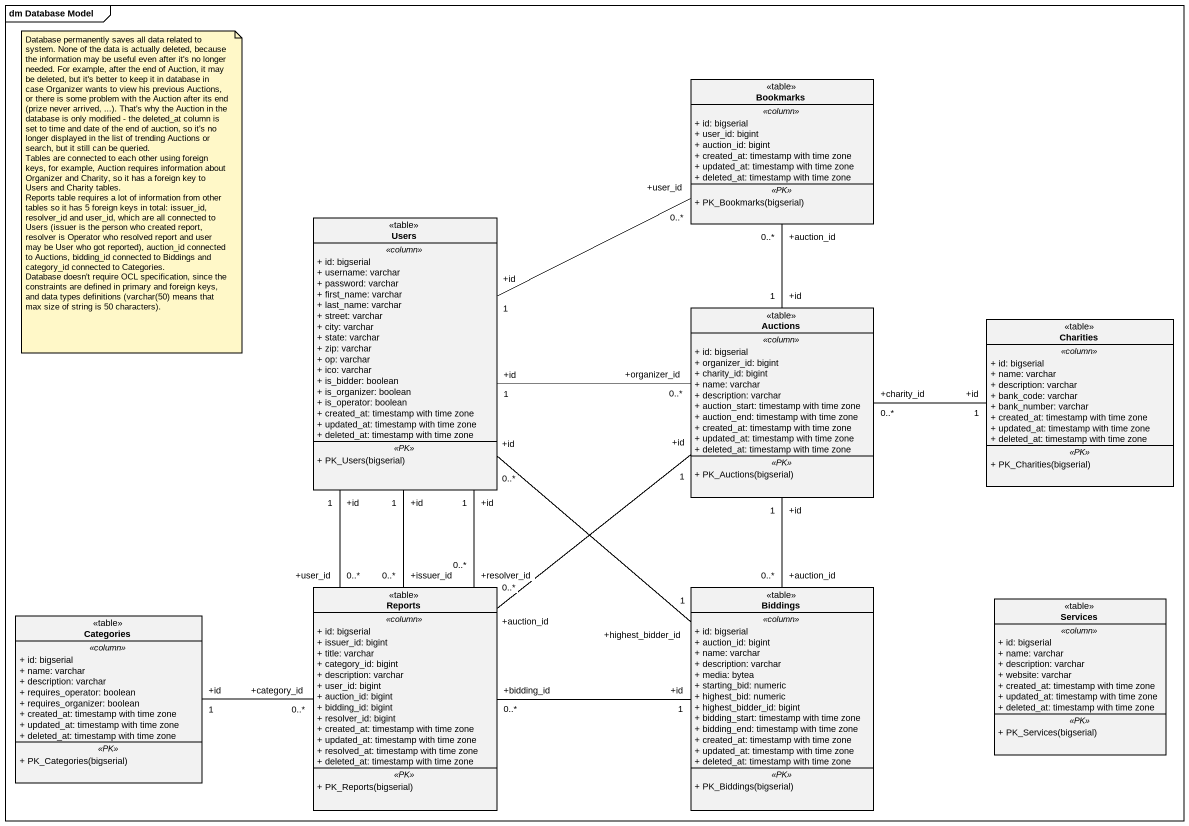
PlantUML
@startuml
mainframe dm Database Model
hide circle
hide empty members
skinparam classAttributeIconSize 0
class Bookmarks <<table>> {
  .. <<column>> ..
  + id: bigserial
  + user_id: bigint
  + auction_id: bigint
  + created_at: timestamp with time zone
  + updated_at: timestamp with time zone
  + deleted_at: timestamp with time zone
  .. <<PK>> ..
  + PK_Bookmarks(bigserial)
}
class Users <<table>> {
  .. <<column>> ..
  + id: bigserial
  + username: varchar
  + password: varchar
  + first_name: varchar
  + last_name: varchar
  + street: varchar
  + city: varchar
  + state: varchar
  + zip: varchar
  + op: varchar
  + ico: varchar
  + is_bidder: boolean
  + is_organizer: boolean
  + is_operator: boolean
  + created_at: timestamp with time zone
  + updated_at: timestamp with time zone
  + deleted_at: timestamp with time zone
  .. <<PK>> ..
  + PK_Users(bigserial)
}
class Auctions <<table>> {
  .. <<column>> ..
  + id: bigserial
  + organizer_id: bigint
  + charity_id: bigint
  + name: varchar
  + description: varchar
  + auction_start: timestamp with time zone
  + auction_end: timestamp with time zone
  + created_at: timestamp with time zone
  + updated_at: timestamp with time zone
  + deleted_at: timestamp with time zone
  .. <<PK>> ..
  + PK_Auctions(bigserial)
}
class Charities <<table>> {
  .. <<column>> ..
  + id: bigserial
  + name: varchar
  + description: varchar
  + bank_code: varchar
  + bank_number: varchar
  + created_at: timestamp with time zone
  + updated_at: timestamp with time zone
  + deleted_at: timestamp with time zone
  .. <<PK>> ..
  + PK_Charities(bigserial)
}
class Categories <<table>> {
  .. <<column>> ..
  + id: bigserial
  + name: varchar
  + description: varchar
  + requires_operator: boolean
  + requires_organizer: boolean
  + created_at: timestamp with time zone
  + updated_at: timestamp with time zone
  + deleted_at: timestamp with time zone
  .. <<PK>> ..
  + PK_Categories(bigserial)
}
class Reports <<table>> {
  .. <<column>> ..
  + id: bigserial
  + issuer_id: bigint
  + title: varchar
  + category_id: bigint
  + description: varchar
  + user_id: bigint
  + auction_id: bigint
  + bidding_id: bigint
  + resolver_id: bigint
  + created_at: timestamp with time zone
  + updated_at: timestamp with time zone
  + resolved_at: timestamp with time zone
  + deleted_at: timestamp with time zone
  .. <<PK>> ..
  + PK_Reports(bigserial)
}
class Biddings <<table>> {
  .. <<column>> ..
  + id: bigserial
  + auction_id: bigint
  + name: varchar
  + description: varchar
  + media: bytea
  + starting_bid: numeric
  + highest_bid: numeric
  + highest_bidder_id: bigint
  + bidding_start: timestamp with time zone
  + bidding_end: timestamp with time zone
  + created_at: timestamp with time zone
  + updated_at: timestamp with time zone
  + deleted_at: timestamp with time zone
  .. <<PK>> ..
  + PK_Biddings(bigserial)
}
class Services <<table>> {
  .. <<column>> ..
  + id: bigserial
  + name: varchar
  + description: varchar
  + website: varchar
  + created_at: timestamp with time zone
  + updated_at: timestamp with time zone
  + deleted_at: timestamp with time zone
  .. <<PK>> ..
  + PK_Services(bigserial)
}
Bookmarks "+user_id\n0..*" -left- "+id\n1" Users
Users "+id\n1" -- "+user_id\n0..*" Reports
Auctions "+id\n1" -up- "+auction_id\n0..*" Bookmarks
Auctions "+organizer_id\n0..*" -left- "+id\n1" Users
Auctions "+charity_id\n0..*" -right- "+id\n1" Charities
Reports "+issuer_id\n0..*" -up- "+id\n1" Users
Reports "+resolver_id\n0..*" -up- "+id\n1" Users
Reports "+auction_id\n0..*" -up- "+id\n1" Auctions
Reports "+category_id\n0..*" -left- "+id\n1" Categories
Reports -left- Categories
Reports "+bidding_id\n0..*" -right- "+id\n1" Biddings
Biddings "+highest_bidder_id\n1" -up- "+id\n0..*" Users
Biddings "+auction_id\n0..*" -up- "+id\n1" Auctions
note as N1
  Database permanently saves all data related to system. None of the data is actually deleted, because the information may be useful even after it's no longer needed. For example, after the end of Auction, it may be deleted, but it's better to keep it in database in case Organizer wants to view his previous Auctions, or there is some problem with the Auction after its end (prize never arrived, ...). That's why the Auction in the database is only modified - the deleted_at column is set to time and date of the end of auction, so it's no longer displayed in the list of trending Auctions or search, but it still can be queried.
  Tables are connected to each other using foreign keys, for example, Auction requires information about Organizer and Charity, so it has a foreign key to Users and Charity tables.
  Reports table requires a lot of information from other tables so it has 5 foreign keys in total: issuer_id, resolver_id and user_id, which are all connected to Users (issuer is the person who created report, resolver is Operator who resolved report and user may be User who got reported), auction_id connected to Auctions, bidding_id connected to Biddings and category_id connected to Categories.
  Database doesn't require OCL specification, since the constraints are defined in primary and foreign keys, and data types definitions (varchar(50) means that max size of string is 50 characters).
end note
@enduml
